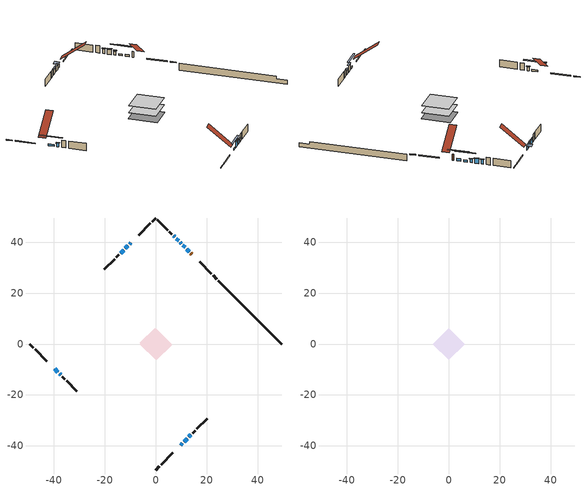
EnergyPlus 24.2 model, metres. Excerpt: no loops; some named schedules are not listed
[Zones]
conditioned space
 floor adiabatic (AdiabaticFloorConstruction): -6.21,0 0,6.21 6.21,0 0,-6.21 z0.92
 floor foundation (Slab1 construction): -6.22,0.42 -0.42,6.22 6.22,-0.42 0.42,-6.22 z-1.4
 wall outside (RimJoist1 construction): 0,-49.5 1.42,-48.08 / -49.5,0 -48.08,-1.42 / 0,49.5 -1.42,48.08 / 23.98,25.53 22.55,26.95 z0.92:1.22
 wall outside (RimJoist2 construction): 2.08,-47.43 6.75,-42.76 / -47.43,-2.08 -42.76,-6.75 / -2.08,47.43 -6.75,42.76 / 21.9,27.61 17.23,32.28 z0.92:1.22
 wall outside (AdiabaticWallConstruction 1): 14.18,35.33 13.84,35.66 z0.92:2.95
 wall outside (AdiabaticWallConstruction): -9.8,39.71 -10.3,39.2 z0.92:2.09; 13.19,36.32 12.22,37.29 z0.92:1.68; 11.56,37.94 10.7,38.81 / 9.8,-39.71 10.44,-39.06 / -39.71,-9.8 -38.41,-11.09 z0.92:1.53; -10.96,38.55 -11.93,37.58 / -12.58,36.92 -13.84,35.66 z0.92:2.52; 10.04,39.46 9.61,39.89 / -37.76,-11.75 -37.33,-12.18 z0.92:2.14; 8.95,40.55 8.09,41.41 z0.92:2.5; 7.44,42.07 7,42.5 z0.92:2.45; 11.1,-38.4 12.32,-37.18 z0.92:3; 12.98,-36.53 13.84,-35.66 z0.92:2.29
 wall outside (Wall1 construction): 14.5,-35.01 15.46,-34.05 / -36.67,-12.84 -35.71,-13.79 / -14.5,35.01 -15.45,34.05 / 6.35,43.16 5.39,44.11 z0.92:3.36
 wall outside (Wall2 construction): 16.11,-33.39 20.19,-29.32 / -35.06,-14.45 -30.98,-18.53 / -16.11,33.4 -20.19,29.32 / 4.73,44.77 0.66,48.85 z0.92:3.36
 wall foundation (FoundationWall1 construction): 24.63,24.87,-1.4 24.63,24.87,0.92 47.02,2.49,0.92 47.02,2.49,-0.06 49.5,0,-0.06 49.5,0,-1.4
 window (WindowConstruction 8): -9.8,39.71 -10.3,39.21 z0.92:2.09
 window (WindowConstruction 9): 13.19,36.32 12.22,37.29 z0.92:1.68
 window (WindowConstruction 10): 11.56,37.94 10.7,38.81 z0.92:1.53
 window (WindowConstruction 11): 9.8,-39.71 10.44,-39.06 z0.92:1.53
 window (WindowConstruction 12): -39.71,-9.8 -38.41,-11.09 z0.92:1.53
 window (WindowConstruction): -10.96,38.55 -11.93,37.58 z0.92:2.52
 window (WindowConstruction 1): -12.58,36.92 -13.84,35.67 z0.92:2.52
 window (WindowConstruction 2): 10.04,39.46 9.61,39.89 z0.92:2.14
 window (WindowConstruction 3): 8.95,40.55 8.09,41.41 z0.92:2.5
 window (WindowConstruction 4): 7.44,42.07 7,42.5 z0.92:2.44
 window (WindowConstruction 5): 11.1,-38.4 12.32,-37.18 z0.92:3
 window (WindowConstruction 6): 12.98,-36.52 13.84,-35.66 z0.92:2.29
 window (WindowConstruction 7): -37.76,-11.75 -37.33,-12.18 z0.92:2.14
 door (Door): 14.18,35.33 13.84,35.66 z0.92:2.95
 ceiling adiabatic (AdiabaticFloorConstruction): 0,-6.21 6.21,0 0,6.21 -6.21,0 z0.92
attic - vented
 floor to conditioned space (Floor1 construction Reversed): -6.2,0 0,6.2 6.2,0 0,-6.2 z3.36
 roof outside (Roof1 construction): 9.14,-40.36,3.36 3.59,-34.82,9.24 1.86,-36.55,9.24 7.41,-42.1,3.36; -40.36,-9.14,3.36 -34.82,-3.59,9.24 -36.55,-1.86,9.24 -42.1,-7.41,3.36; -9.14,40.36,3.36 -3.59,34.82,9.24 -1.86,36.55,9.24 -7.41,42.1,3.36; 14.83,34.67,3.36 9.29,29.12,9.24 11.02,27.39,9.24 16.57,32.94,3.36
shading: -10.62,38.88 -9.47,40.03 -10.55,41.11 -11.7,39.96 z2.55; 10.22,39.28 15.18,34.32 15.51,34.65 10.55,39.61 z4.5; 8.71,40.8 13.55,35.95 13.88,36.28 9.03,41.12 z4.35; 12.44,-37.07 7.8,-41.7 8.13,-42.03 12.76,-37.39 z4.35; -36.42,-13.08 -41.7,-7.8 -42.03,-8.13 -36.75,-13.41 z4.35; -12.14,37.37 -10.74,38.76 -10.96,38.97 -12.35,37.58 z2.82; -14.05,35.45 -12.37,37.13 -12.58,37.34 -14.26,35.67 z2.82; 9.45,40.06 10.2,39.3 10.53,39.63 9.77,40.38 z2.37; 7.93,41.57 9.12,40.39 9.44,40.71 8.26,41.9 z2.72; 6.84,42.66 7.6,41.91 7.92,42.23 7.17,42.99 z2.67; 12.48,-37.02 10.94,-38.57 11.26,-38.89 12.81,-37.35 z3.23; 14,-35.5 12.82,-36.69 13.14,-37.01 14.33,-35.83 z2.52; -37.16,-12.34 -37.92,-11.59 -38.24,-11.91 -37.49,-12.67 z2.37
[Building]
Building 1: Terrain=Suburbs
[Site:Location]
Lennoxville_QC: Latitude {deg}=45.37; Longitude {deg}=-71.82; Time Zone {hr}=-5; Elevation {m}=181; Keep Site Location Information=Yes
[Site:GroundTemperature:Shallow]
1.13419, -1.04782, -1.22257, -0.187089, 3.96977, 8.10726, 11.6942, 13.9665, 14.1596, 12.3115, 8.81593, 4.80536
[Site:WaterMainsTemperature]
Calculation Method=Schedule; Temperature Schedule=mains temperature schedule
[Material] Roughness=Rough; Thermal Absorptance=0.9
Name | Thickness {m} | Conductivity {W/m-K} | Density {kg/m3} | Specific Heat {J/kg-K} | Solar Absorptance | Visible Absorptance
asphalt or fiberglass shingles | 0.00635 | 0.162714 | 1121.4 | 1465.45 | 0.4 | 0.4
ceiling loosefill ins | 0.254 | 0.0480833 | 16.02 | 1046.75 | 0.7 | 0.7
ceiling stud and cavity | 0.1397 | 0.11616 | 65.682 | 1177.47 | 0.7 | 0.7
concrete 4.0 in. | 0.1016 | 1.803125 | 2242.8 | 837.4 | 0.7 | 0.7
concrete 8.0 in. | 0.2032 | 1.803125 | 2242.8 | 837.4 | 0.7 | 0.7
door material | 0.04445 | 0.053851 | 512.64 | 1214.23 | 0.7 | 0.7
exterior vertical ins | 0.0486707 | 0.029427 | 32.04 | 1214.23 | 0.7 | 0.7
floor covering | 0.0127 | 0.0433444 | 54.468 | 1339.84 | 0.6 | 0.6
floor rigid ins; wall rigid ins 1 | 0.512978 | 0.029427 | 32.04 | 1214.23 | 0.7 | 0.7
floor stud and cavity | 0.1397 | 1.75129 | 37.0049 | 1207.88 | 0.7 | 0.7
furniture material conditioned space 1 | 0.1524 | 0.115458 | 640.8 | 1214.23 | 0.6 | 0.6
gypsum board | 0.0127 | 0.160291 | 801 | 837.4 | 0.6 | 0.6
gypsum board 1 | 0.0127 | 0.160291 | 801 | 837.4 | 0.7 | 0.7
osb sheathing 0.5 in. | 0.0127 | 0.115458 | 512.64 | 1214.23 | 0.7 | 0.7
osb sheathing 0.75 in. | 0.01905 | 0.115458 | 512.64 | 1214.23 | 0.7 | 0.7
osb sheathing 2.0 in. | 0.0508 | 0.115458 | 512.64 | 1214.23 | 0.7 | 0.7
rim joist rigid ins | 0.103632 | 0.029427 | 32.04 | 1214.23 | 0.7 | 0.7
rim joist stud and cavity | 0.0508 | 0.0157945 | 125.044 | 1163.47 | 0.6 | 0.6
rim joist stud and cavity 1 | 0.0508 | 0.0168263 | 125.044 | 1163.47 | 0.6 | 0.6
wall rigid ins | 0.051816 | 0.029427 | 32.04 | 1214.23 | 0.7 | 0.7
wall stud and cavity | 0.1397 | 0.208241 | 139.0536 | 1170.24 | 0.7 | 0.7
wall stud and cavity 1 | 0.1397 | 0.208789 | 139.0536 | 1170.24 | 0.7 | 0.7
wall stud and cavity 2 | 0.0889 | 0.380278 | 52.3479 | 1209.89 | 0.7 | 0.7
wall stud and cavity 3 | 0.0889 | 0.391764 | 83.0341 | 1211.67 | 0.7 | 0.7
wood siding | 0.0254 | 0.102417 | 544.68 | 1172.36 | 0.4 | 0.4
wood siding 1; wood siding 2; wood siding 3 | 0.0254 | 0.102417 | 544.68 | 1172.36 | 0.7 | 0.7
[WindowMaterial:SimpleGlazingSystem]
Name | U-Factor {W/m2-K} | Solar Heat Gain Coefficient
WindowMaterial | 3.1706 | 0.63
WindowMaterial 1 | 3.18365 | 0.64
WindowMaterial 10 | 2.76291 | 0.46
WindowMaterial 2 | 3.08543 | 0.53
WindowMaterial 3 | 3.16208 | 0.62
WindowMaterial 4 | 3.09678 | 0.54
WindowMaterial 5 | 2.97698 | 0.59
WindowMaterial 6 | 3.15526 | 0.61
WindowMaterial 7 | 2.48015 | 0.42
WindowMaterial 8 | 2.77768 | 0.53
WindowMaterial 9 | 2.76916 | 0.49
[Construction]
AdiabaticFloorConstruction: floor stud and cavity, floor rigid ins, osb sheathing 0.75 in., floor covering
AdiabaticWallConstruction: wood siding 2, wall rigid ins 1, wall stud and cavity 2, gypsum board
AdiabaticWallConstruction 1: wood siding 3, wall rigid ins 1, wall stud and cavity 2, gypsum board
Door: door material
Floor1 construction Reversed: gypsum board, ceiling stud and cavity, ceiling loosefill ins
FoundationWall1 construction: concrete 8.0 in., gypsum board 1
furniture construction conditioned space 1: furniture material conditioned space 1
PartitionWallConstruction: gypsum board, wall stud and cavity 3, gypsum board
RimJoist1 construction: wood siding 1, rim joist rigid ins, osb sheathing 2.0 in., rim joist stud and cavity
RimJoist2 construction: wood siding 1, rim joist rigid ins, osb sheathing 2.0 in., rim joist stud and cavity 1
Roof1 construction: asphalt or fiberglass shingles
Slab1 construction: concrete 4.0 in.
Wall1 construction: wood siding, wall rigid ins, osb sheathing 0.5 in., wall stud and cavity, gypsum board
Wall2 construction: wood siding, wall rigid ins, osb sheathing 0.5 in., wall stud and cavity 1, gypsum board
WindowConstruction: WindowMaterial
WindowConstruction 1: WindowMaterial 1
WindowConstruction 10: WindowMaterial 9
WindowConstruction 11; WindowConstruction 12: WindowMaterial 10
WindowConstruction 2; WindowConstruction 7: WindowMaterial 2
WindowConstruction 3: WindowMaterial 3
WindowConstruction 4: WindowMaterial 4
WindowConstruction 5: WindowMaterial 5
WindowConstruction 6: WindowMaterial 6
WindowConstruction 8: WindowMaterial 7
WindowConstruction 9: WindowMaterial 8
[Zone] Multiplier=1; Part of Total Floor Area=Yes
Name | Volume {m3}
attic - vented | 67.5277
conditioned space | 389.5
[Space]
Name | Zone | Volume {m3}
attic - vented 1 | attic - vented | 67.5277
conditioned space 1 | conditioned space | 389.5
[ZoneInfiltration:EffectiveLeakageArea]
infil attic - vented 1: Zone or Space=attic - vented 1; Schedule=Always On Discrete; Effective Air Leakage Area {cm2}=3298.71; Stack Coefficient=0.000409252; Wind Coefficient=1.36683e-05
[ZoneMixing]
whole house fan mix: Zone or Space=attic - vented; Schedule=Always On Continuous; Design Flow Rate Calculation Method=Flow/Zone; Design Flow Rate {m3/s}=0; Source Zone or Space=conditioned space
[SurfaceProperty:ExposedFoundationPerimeter]
Slab1: Exposed Perimeter Calculation Method=TotalExposedPerimeter; Total Exposed Perimeter {m}=35.175
[InternalMass] Zone or ZoneList=conditioned space; Space or SpaceList=conditioned space 1
Name | Construction | Surface Area {m2}
furniture mass conditioned space 1 | furniture construction conditioned space 1 | 61.5999
partition wall mass | PartitionWallConstruction | 154
[Lights]
interior lighting: Zone or ZoneList or Space or SpaceList=conditioned space 1; Schedule=interior lighting schedule; Design Level Calculation Method=LightingLevel; Lighting Level {W}=343.2; Return Air Fraction=0; Fraction Radiant=0.6; Fraction Visible=0.2; Fraction Replaceable=1
[People]
occupants: Zone or ZoneList or Space or SpaceList=conditioned space 1; Number of People Schedule=occupants schedule; Number of People Calculation Method=People; Number of People=3; Fraction Radiant=0.314171; Sensible Heat Fraction=0.56303; Activity Level Schedule=occupants activity schedule; Carbon Dioxide Generation Rate {m3/s-W}=0; Enable ASHRAE 55 Comfort Warnings=No; Mean Radiant Temperature Calculation Type=EnclosureAveraged
[ElectricEquipment] Zone or ZoneList or Space or SpaceList=conditioned space 1; Design Level Calculation Method=EquipmentLevel
Name | Schedule | Design Level {W} | Fraction Latent | Fraction Radiant | Fraction Lost
clothes dryer | clothes dryer schedule | 140.772 | 0.015 | 0.081 | 0.85
clothes washer | clothes washer schedule | 32.1985 | 0.03 | 0.162 | 0.7
cooking range | cooking range schedule | 215.147 | 0.08 | 0.432 | 0.2
dishwasher | dishwasher schedule | 66.8632 | 0.3 | 0.18 | 0.4
fridge | fridge schedule | 72.9452 | 0 | 0.6 | 0
mech vent bath fan 0 | mech vent bath fan 0 schedule | 50.2 | 0 | 0 | 1
mech vent bath fan 1 | mech vent bath fan 1 schedule | 50.2 | 0 | 0 | 1
mech vent house fan | mech vent house fan schedule | 12.6667 | 0 | 0 | 1
mech vent house fan cfis | mech vent house fan cfis schedule | 0 | 0 | 0 | 0
mech vent range fan 0 | mech vent range fan 0 schedule | 57 | 0 | 0 | 1
misc plug loads | misc plug loads schedule | 494.7 | 0.045 | 0.513 | 0.1
whole house fan | Always On Discrete | 0 | 0 | 0 | 1
[OtherEquipment] Zone or ZoneList or Space or SpaceList=conditioned space 1; Design Level Calculation Method=EquipmentLevel
Name | Fuel Type | Schedule | Design Level {W} | Fraction Latent | Fraction Radiant | Fraction Lost
clothes dryer 1 | Electricity | clothes dryer schedule | 0 | 0.015 | 0.081 | 0.85
cooking range 1 | Electricity | cooking range schedule | 0 | 0.08 | 0.432 | 0.2
general water use latent | None | general water use schedule | 62.594 | 1 | 0 | 0
general water use sensible | None | general water use schedule | -61.6891 | 0 | 0.6 | 0
mech vent house fan latent load | None | Always On Discrete | 0 | 1 | 0 | 0
mech vent house fan sensible load | None | Always On Discrete | 0 | 0 | 0 | 0
water heater energy adjustment1 | Electricity | Always On Discrete | 0.01 | 0 | 0 | 1
[ZoneInfiltration:DesignFlowRate] Zone or ZoneList or Space or SpaceList=conditioned space 1; Schedule=Always On Discrete; Design Flow Rate Calculation Method=Flow/Zone; Design Flow Rate {m3/s}=0
infil flow; natural vent flow; whole house fan flow
[ZoneControl:Thermostat]
conditioned space Thermostat: Zone or ZoneList=conditioned space; Control Type Schedule=conditioned space Thermostat Schedule; Control 1=conditioned space temperature setpoint; Temperature Difference Between Cutout And Setpoint {deltaC}=0
[ThermostatSetpoint:DualSetpoint]
conditioned space temperature setpoint: Heating Setpoint Temperature Schedule=heating setpoint; Cooling Setpoint Temperature Schedule=cooling setpoint
[Zone equipment]
conditioned space: electric baseboard
[Foundation:Kiva]
Foundation Kiva 1: Initial Indoor Air Temperature {C}=18; Wall Height Above Grade {m}=0.919978; Wall Depth Below Slab {m}=0.2032; Custom Block Material Name 1=exterior vertical ins; Custom Block Depth 1 {m}=2.31999; Custom Block X Position 1 {m}=0.2159; Custom Block Z Position 1 {m}=0
[Foundation:Kiva:Settings]
Soil Conductivity {W/m-K}=0.849921; Soil Density {kg/m3}=1842.3; Soil Specific Heat {J/kg-K}=418.7; Ground Solar Absorptivity=0.9; Ground Thermal Absorptivity=0.9; Ground Surface Roughness {m}=0.03; Far-Field Width {m}=40; Deep-Ground Boundary Condition=ZeroFlux; Deep-Ground Depth {m}=40; Minimum Cell Dimension {m}=0.2; Maximum Cell Growth Coefficient=3; Simulation Timestep=Timestep
[Exterior:Lights]
exterior lighting: Schedule=exterior lighting schedule; Design Level {W}=75.6
[EnergyManagementSystem:Sensor] Output:Variable or Output:Meter Index Key=conditioned space
Name | Output:Variable or Output:Meter
conditioned_space_clg_unmet_s | Zone Cooling Setpoint Not Met Time
conditioned_space_htg_unmet_s | Zone Heating Setpoint Not Met Time
fridge_tin_s; tin_s; tin_s_1 | Zone Mean Air Temperature
tout_s | Zone Outdoor Air Drybulb Temperature
win_s | Zone Air Humidity Ratio
[Schedule:Constant]
Name | Hourly Value
Always On Continuous; mech vent house fan schedule; mech vent house fan cfis schedule; Always On Discrete | 1
occupants activity schedule | 117.228
fridge schedule | 0
[Schedule:Week:Daily]
interior lighting schedule Week Rule - Jan1-Jan27: interior lighting schedule day, interior lighting schedule day, interior lighting schedule day, interior lighting schedule day, interior lighting schedule day, interior lighting schedule day, interior lighting schedule day, interior lighting schedule default day, interior lighting schedule default day, interior lighting schedule default day, interior lighting schedule default day, interior lighting schedule default day
interior lighting schedule Week Rule - Jan28-Feb3: interior lighting schedule day, interior lighting schedule day, interior lighting schedule day, interior lighting schedule day, interior lighting schedule day 1, interior lighting schedule day 1, interior lighting schedule day 1, interior lighting schedule default day, interior lighting schedule default day, interior lighting schedule default day, interior lighting schedule default day, interior lighting schedule default day
interior lighting schedule Week Rule - Feb4-Feb24: interior lighting schedule day 1, interior lighting schedule day 1, interior lighting schedule day 1, interior lighting schedule day 1, interior lighting schedule day 1, interior lighting schedule day 1, interior lighting schedule day 1, interior lighting schedule default day, interior lighting schedule default day, interior lighting schedule default day, interior lighting schedule default day, interior lighting schedule default day
interior lighting schedule Week Rule - Feb25-Mar3: interior lighting schedule day 1, interior lighting schedule day 1, interior lighting schedule day 1, interior lighting schedule day 1, interior lighting schedule day 2, interior lighting schedule day 2, interior lighting schedule day 2, interior lighting schedule default day, interior lighting schedule default day, interior lighting schedule default day, interior lighting schedule default day, interior lighting schedule default day
interior lighting schedule Week Rule - Mar4-Mar31: interior lighting schedule day 2, interior lighting schedule day 2, interior lighting schedule day 2, interior lighting schedule day 2, interior lighting schedule day 2, interior lighting schedule day 2, interior lighting schedule day 2, interior lighting schedule default day, interior lighting schedule default day, interior lighting schedule default day, interior lighting schedule default day, interior lighting schedule default day
interior lighting schedule Week Rule - Apr1-Apr28: interior lighting schedule day 3, interior lighting schedule day 3, interior lighting schedule day 3, interior lighting schedule day 3, interior lighting schedule day 3, interior lighting schedule day 3, interior lighting schedule day 3, interior lighting schedule default day, interior lighting schedule default day, interior lighting schedule default day, interior lighting schedule default day, interior lighting schedule default day
interior lighting schedule Week Rule - Apr29-May5: interior lighting schedule day 3, interior lighting schedule day 3, interior lighting schedule day 4, interior lighting schedule day 4, interior lighting schedule day 4, interior lighting schedule day 4, interior lighting schedule day 4, interior lighting schedule default day, interior lighting schedule default day, interior lighting schedule default day, interior lighting schedule default day, interior lighting schedule default day
interior lighting schedule Week Rule - May6-May26: interior lighting schedule day 4, interior lighting schedule day 4, interior lighting schedule day 4, interior lighting schedule day 4, interior lighting schedule day 4, interior lighting schedule day 4, interior lighting schedule day 4, interior lighting schedule default day, interior lighting schedule default day, interior lighting schedule default day, interior lighting schedule default day, interior lighting schedule default day
interior lighting schedule Week Rule - May27-Jun2: interior lighting schedule day 4, interior lighting schedule day 4, interior lighting schedule day 4, interior lighting schedule day 4, interior lighting schedule day 4, interior lighting schedule day 5, interior lighting schedule day 5, interior lighting schedule default day, interior lighting schedule default day, interior lighting schedule default day, interior lighting schedule default day, interior lighting schedule default day
interior lighting schedule Week Rule - Jun3-Jun30: interior lighting schedule day 5, interior lighting schedule day 5, interior lighting schedule day 5, interior lighting schedule day 5, interior lighting schedule day 5, interior lighting schedule day 5, interior lighting schedule day 5, interior lighting schedule default day, interior lighting schedule default day, interior lighting schedule default day, interior lighting schedule default day, interior lighting schedule default day
interior lighting schedule Week Rule - Jul1-Jul28: interior lighting schedule day 6, interior lighting schedule day 6, interior lighting schedule day 6, interior lighting schedule day 6, interior lighting schedule day 6, interior lighting schedule day 6, interior lighting schedule day 6, interior lighting schedule default day, interior lighting schedule default day, interior lighting schedule default day, interior lighting schedule default day, interior lighting schedule default day
interior lighting schedule Week Rule - Jul29-Aug4: interior lighting schedule day 6, interior lighting schedule day 6, interior lighting schedule day 6, interior lighting schedule day 7, interior lighting schedule day 7, interior lighting schedule day 7, interior lighting schedule day 7, interior lighting schedule default day, interior lighting schedule default day, interior lighting schedule default day, interior lighting schedule default day, interior lighting schedule default day
interior lighting schedule Week Rule - Aug5-Aug25: interior lighting schedule day 7, interior lighting schedule day 7, interior lighting schedule day 7, interior lighting schedule day 7, interior lighting schedule day 7, interior lighting schedule day 7, interior lighting schedule day 7, interior lighting schedule default day, interior lighting schedule default day, interior lighting schedule default day, interior lighting schedule default day, interior lighting schedule default day
interior lighting schedule Week Rule - Aug26-Sep1: interior lighting schedule day 7, interior lighting schedule day 7, interior lighting schedule day 7, interior lighting schedule day 7, interior lighting schedule day 7, interior lighting schedule day 7, interior lighting schedule day 8, interior lighting schedule default day, interior lighting schedule default day, interior lighting schedule default day, interior lighting schedule default day, interior lighting schedule default day
interior lighting schedule Week Rule - Sep2-Sep29: interior lighting schedule day 8, interior lighting schedule day 8, interior lighting schedule day 8, interior lighting schedule day 8, interior lighting schedule day 8, interior lighting schedule day 8, interior lighting schedule day 8, interior lighting schedule default day, interior lighting schedule default day, interior lighting schedule default day, interior lighting schedule default day, interior lighting schedule default day
interior lighting schedule Week Rule - Sep30-Oct6: interior lighting schedule day 8, interior lighting schedule day 9, interior lighting schedule day 9, interior lighting schedule day 9, interior lighting schedule day 9, interior lighting schedule day 9, interior lighting schedule day 9, interior lighting schedule default day, interior lighting schedule default day, interior lighting schedule default day, interior lighting schedule default day, interior lighting schedule default day
interior lighting schedule Week Rule - Oct7-Oct27: interior lighting schedule day 9, interior lighting schedule day 9, interior lighting schedule day 9, interior lighting schedule day 9, interior lighting schedule day 9, interior lighting schedule day 9, interior lighting schedule day 9, interior lighting schedule default day, interior lighting schedule default day, interior lighting schedule default day, interior lighting schedule default day, interior lighting schedule default day
interior lighting schedule Week Rule - Oct28-Nov3: interior lighting schedule day 9, interior lighting schedule day 9, interior lighting schedule day 9, interior lighting schedule day 9, interior lighting schedule day 10, interior lighting schedule day 10, interior lighting schedule day 10, interior lighting schedule default day, interior lighting schedule default day, interior lighting schedule default day, interior lighting schedule default day, interior lighting schedule default day
interior lighting schedule Week Rule - Nov4-Nov24: interior lighting schedule day 10, interior lighting schedule day 10, interior lighting schedule day 10, interior lighting schedule day 10, interior lighting schedule day 10, interior lighting schedule day 10, interior lighting schedule day 10, interior lighting schedule default day, interior lighting schedule default day, interior lighting schedule default day, interior lighting schedule default day, interior lighting schedule default day
interior lighting schedule Week Rule - Nov25-Dec1: interior lighting schedule day 10, interior lighting schedule day 10, interior lighting schedule day 10, interior lighting schedule day 10, interior lighting schedule day 10, interior lighting schedule day 10, interior lighting schedule day 11, interior lighting schedule default day, interior lighting schedule default day, interior lighting schedule default day, interior lighting schedule default day, interior lighting schedule default day
interior lighting schedule Week Rule - Dec2-Dec31: interior lighting schedule day 11, interior lighting schedule day 11, interior lighting schedule day 11, interior lighting schedule day 11, interior lighting schedule day 11, interior lighting schedule day 11, interior lighting schedule day 11, interior lighting schedule default day, interior lighting schedule default day, interior lighting schedule default day, interior lighting schedule default day, interior lighting schedule default day
occupants schedule Week Rule - Jan1-Dec31: occupants schedule day, occupants schedule day, occupants schedule day, occupants schedule day, occupants schedule day, occupants schedule day, occupants schedule day, occupants schedule default day, occupants schedule default day, occupants schedule default day, occupants schedule default day, occupants schedule default day
clothes dryer schedule Week Rule - Jan1-Dec31: clothes dryer schedule day, clothes dryer schedule day, clothes dryer schedule day, clothes dryer schedule day, clothes dryer schedule day, clothes dryer schedule day, clothes dryer schedule day, clothes dryer schedule default day, clothes dryer schedule default day, clothes dryer schedule default day, clothes dryer schedule default day, clothes dryer schedule default day
clothes washer schedule Week Rule - Jan1-Dec31: clothes washer schedule day, clothes washer schedule day, clothes washer schedule day, clothes washer schedule day, clothes washer schedule day, clothes washer schedule day, clothes washer schedule day, clothes washer schedule default day, clothes washer schedule default day, clothes washer schedule default day, clothes washer schedule default day, clothes washer schedule default day
cooking range schedule Week Rule - Jan1-Dec31: cooking range schedule day, cooking range schedule day, cooking range schedule day, cooking range schedule day, cooking range schedule day, cooking range schedule day, cooking range schedule day, cooking range schedule default day, cooking range schedule default day, cooking range schedule default day, cooking range schedule default day, cooking range schedule default day
dishwasher schedule Week Rule - Jan1-Dec31: dishwasher schedule day, dishwasher schedule day, dishwasher schedule day, dishwasher schedule day, dishwasher schedule day, dishwasher schedule day, dishwasher schedule day, dishwasher schedule default day, dishwasher schedule default day, dishwasher schedule default day, dishwasher schedule default day, dishwasher schedule default day
mech vent bath fan 0 schedule Week Rule - Jan1-Dec31: mech vent bath fan 0 schedule day, mech vent bath fan 0 schedule day, mech vent bath fan 0 schedule day, mech vent bath fan 0 schedule day, mech vent bath fan 0 schedule day, mech vent bath fan 0 schedule day, mech vent bath fan 0 schedule day, mech vent bath fan 0 schedule default day, mech vent bath fan 0 schedule default day, mech vent bath fan 0 schedule default day, mech vent bath fan 0 schedule default day, mech vent bath fan 0 schedule default day
mech vent bath fan 1 schedule Week Rule - Jan1-Dec31: mech vent bath fan 1 schedule day, mech vent bath fan 1 schedule day, mech vent bath fan 1 schedule day, mech vent bath fan 1 schedule day, mech vent bath fan 1 schedule day, mech vent bath fan 1 schedule day, mech vent bath fan 1 schedule day, mech vent bath fan 1 schedule default day, mech vent bath fan 1 schedule default day, mech vent bath fan 1 schedule default day, mech vent bath fan 1 schedule default day, mech vent bath fan 1 schedule default day
mech vent range fan 0 schedule Week Rule - Jan1-Dec31: mech vent range fan 0 schedule day, mech vent range fan 0 schedule day, mech vent range fan 0 schedule day, mech vent range fan 0 schedule day, mech vent range fan 0 schedule day, mech vent range fan 0 schedule day, mech vent range fan 0 schedule day, mech vent range fan 0 schedule default day, mech vent range fan 0 schedule default day, mech vent range fan 0 schedule default day, mech vent range fan 0 schedule default day, mech vent range fan 0 schedule default day
misc plug loads schedule Week Rule - Jan1-Dec31: misc plug loads schedule day, misc plug loads schedule day, misc plug loads schedule day, misc plug loads schedule day, misc plug loads schedule day, misc plug loads schedule day, misc plug loads schedule day, misc plug loads schedule default day, misc plug loads schedule default day, misc plug loads schedule default day, misc plug loads schedule default day, misc plug loads schedule default day
general water use schedule Week Rule - Jan1-Dec31: general water use schedule day, general water use schedule day, general water use schedule day, general water use schedule day, general water use schedule day, general water use schedule day, general water use schedule day, general water use schedule default day, general water use schedule default day, general water use schedule default day, general water use schedule default day, general water use schedule default day
exterior lighting schedule Week Rule - Jan1-Jan27: exterior lighting schedule day, exterior lighting schedule day, exterior lighting schedule day, exterior lighting schedule day, exterior lighting schedule day, exterior lighting schedule day, exterior lighting schedule day, exterior lighting schedule default day, exterior lighting schedule default day, exterior lighting schedule default day, exterior lighting schedule default day, exterior lighting schedule default day
exterior lighting schedule Week Rule - Jan28-Feb3: exterior lighting schedule day, exterior lighting schedule day, exterior lighting schedule day, exterior lighting schedule day, exterior lighting schedule day 1, exterior lighting schedule day 1, exterior lighting schedule day 1, exterior lighting schedule default day, exterior lighting schedule default day, exterior lighting schedule default day, exterior lighting schedule default day, exterior lighting schedule default day
exterior lighting schedule Week Rule - Feb4-Feb24: exterior lighting schedule day 1, exterior lighting schedule day 1, exterior lighting schedule day 1, exterior lighting schedule day 1, exterior lighting schedule day 1, exterior lighting schedule day 1, exterior lighting schedule day 1, exterior lighting schedule default day, exterior lighting schedule default day, exterior lighting schedule default day, exterior lighting schedule default day, exterior lighting schedule default day
exterior lighting schedule Week Rule - Feb25-Mar3: exterior lighting schedule day 1, exterior lighting schedule day 1, exterior lighting schedule day 1, exterior lighting schedule day 1, exterior lighting schedule day 2, exterior lighting schedule day 2, exterior lighting schedule day 2, exterior lighting schedule default day, exterior lighting schedule default day, exterior lighting schedule default day, exterior lighting schedule default day, exterior lighting schedule default day
exterior lighting schedule Week Rule - Mar4-Mar31: exterior lighting schedule day 2, exterior lighting schedule day 2, exterior lighting schedule day 2, exterior lighting schedule day 2, exterior lighting schedule day 2, exterior lighting schedule day 2, exterior lighting schedule day 2, exterior lighting schedule default day, exterior lighting schedule default day, exterior lighting schedule default day, exterior lighting schedule default day, exterior lighting schedule default day
exterior lighting schedule Week Rule - Apr1-Apr28: exterior lighting schedule day 3, exterior lighting schedule day 3, exterior lighting schedule day 3, exterior lighting schedule day 3, exterior lighting schedule day 3, exterior lighting schedule day 3, exterior lighting schedule day 3, exterior lighting schedule default day, exterior lighting schedule default day, exterior lighting schedule default day, exterior lighting schedule default day, exterior lighting schedule default day
exterior lighting schedule Week Rule - Apr29-May5: exterior lighting schedule day 3, exterior lighting schedule day 3, exterior lighting schedule day 4, exterior lighting schedule day 4, exterior lighting schedule day 4, exterior lighting schedule day 4, exterior lighting schedule day 4, exterior lighting schedule default day, exterior lighting schedule default day, exterior lighting schedule default day, exterior lighting schedule default day, exterior lighting schedule default day
exterior lighting schedule Week Rule - May6-May26: exterior lighting schedule day 4, exterior lighting schedule day 4, exterior lighting schedule day 4, exterior lighting schedule day 4, exterior lighting schedule day 4, exterior lighting schedule day 4, exterior lighting schedule day 4, exterior lighting schedule default day, exterior lighting schedule default day, exterior lighting schedule default day, exterior lighting schedule default day, exterior lighting schedule default day
exterior lighting schedule Week Rule - May27-Jun2: exterior lighting schedule day 4, exterior lighting schedule day 4, exterior lighting schedule day 4, exterior lighting schedule day 4, exterior lighting schedule day 4, exterior lighting schedule day 5, exterior lighting schedule day 5, exterior lighting schedule default day, exterior lighting schedule default day, exterior lighting schedule default day, exterior lighting schedule default day, exterior lighting schedule default day
exterior lighting schedule Week Rule - Jun3-Jun30: exterior lighting schedule day 5, exterior lighting schedule day 5, exterior lighting schedule day 5, exterior lighting schedule day 5, exterior lighting schedule day 5, exterior lighting schedule day 5, exterior lighting schedule day 5, exterior lighting schedule default day, exterior lighting schedule default day, exterior lighting schedule default day, exterior lighting schedule default day, exterior lighting schedule default day
exterior lighting schedule Week Rule - Jul1-Jul28: exterior lighting schedule day 6, exterior lighting schedule day 6, exterior lighting schedule day 6, exterior lighting schedule day 6, exterior lighting schedule day 6, exterior lighting schedule day 6, exterior lighting schedule day 6, exterior lighting schedule default day, exterior lighting schedule default day, exterior lighting schedule default day, exterior lighting schedule default day, exterior lighting schedule default day
exterior lighting schedule Week Rule - Jul29-Aug4: exterior lighting schedule day 6, exterior lighting schedule day 6, exterior lighting schedule day 6, exterior lighting schedule day 7, exterior lighting schedule day 7, exterior lighting schedule day 7, exterior lighting schedule day 7, exterior lighting schedule default day, exterior lighting schedule default day, exterior lighting schedule default day, exterior lighting schedule default day, exterior lighting schedule default day
exterior lighting schedule Week Rule - Aug5-Aug25: exterior lighting schedule day 7, exterior lighting schedule day 7, exterior lighting schedule day 7, exterior lighting schedule day 7, exterior lighting schedule day 7, exterior lighting schedule day 7, exterior lighting schedule day 7, exterior lighting schedule default day, exterior lighting schedule default day, exterior lighting schedule default day, exterior lighting schedule default day, exterior lighting schedule default day
exterior lighting schedule Week Rule - Aug26-Sep1: exterior lighting schedule day 7, exterior lighting schedule day 7, exterior lighting schedule day 7, exterior lighting schedule day 7, exterior lighting schedule day 7, exterior lighting schedule day 7, exterior lighting schedule day 8, exterior lighting schedule default day, exterior lighting schedule default day, exterior lighting schedule default day, exterior lighting schedule default day, exterior lighting schedule default day
[Schedule:Year]
interior lighting schedule: interior lighting schedule Week Rule - Jan1-Jan27, 1, 1, 1, 27, interior lighting schedule Week Rule - Jan28-Feb3, 1, 28, 2, 3, interior lighting schedule Week Rule - Feb4-Feb24, 2, 4, 2, 24, interior lighting schedule Week Rule - Feb25-Mar3, 2, 25, 3, 3, interior lighting schedule Week Rule - Mar4-Mar31, 3, 4, 3, 31, interior lighting schedule Week Rule - Apr1-Apr28, 4, 1, 4, 28, interior lighting schedule Week Rule - Apr29-May5, 4, 29, 5, 5, interior lighting schedule Week Rule - May6-May26, 5, 6, 5, 26, interior lighting schedule Week Rule - May27-Jun2, 5, 27, 6, 2, interior lighting schedule Week Rule - Jun3-Jun30, 6, 3, 6, 30, interior lighting schedule Week Rule - Jul1-Jul28, 7, 1, 7, 28, interior lighting schedule Week Rule - Jul29-Aug4, 7, 29, 8, 4, interior lighting schedule Week Rule - Aug5-Aug25, 8, 5, 8, 25, interior lighting schedule Week Rule - Aug26-Sep1, 8, 26, 9, 1, interior lighting schedule Week Rule - Sep2-Sep29, 9, 2, 9, 29, interior lighting schedule Week Rule - Sep30-Oct6, 9, 30, 10, 6, interior lighting schedule Week Rule - Oct7-Oct27, 10, 7, 10, 27, interior lighting schedule Week Rule - Oct28-Nov3, 10, 28, 11, 3, interior lighting schedule Week Rule - Nov4-Nov24, 11, 4, 11, 24, interior lighting schedule Week Rule - Nov25-Dec1, 11, 25, 12, 1, interior lighting schedule Week Rule - Dec2-Dec31, 12, 2, 12, 31
occupants schedule: occupants schedule Week Rule - Jan1-Dec31, 1, 1, 12, 31
clothes dryer schedule: clothes dryer schedule Week Rule - Jan1-Dec31, 1, 1, 12, 31
clothes washer schedule: clothes washer schedule Week Rule - Jan1-Dec31, 1, 1, 12, 31
cooking range schedule: cooking range schedule Week Rule - Jan1-Dec31, 1, 1, 12, 31
dishwasher schedule: dishwasher schedule Week Rule - Jan1-Dec31, 1, 1, 12, 31
mech vent bath fan 0 schedule: mech vent bath fan 0 schedule Week Rule - Jan1-Dec31, 1, 1, 12, 31
mech vent bath fan 1 schedule: mech vent bath fan 1 schedule Week Rule - Jan1-Dec31, 1, 1, 12, 31
mech vent range fan 0 schedule: mech vent range fan 0 schedule Week Rule - Jan1-Dec31, 1, 1, 12, 31
misc plug loads schedule: misc plug loads schedule Week Rule - Jan1-Dec31, 1, 1, 12, 31
general water use schedule: general water use schedule Week Rule - Jan1-Dec31, 1, 1, 12, 31
exterior lighting schedule: exterior lighting schedule Week Rule - Jan1-Jan27, 1, 1, 1, 27, exterior lighting schedule Week Rule - Jan28-Feb3, 1, 28, 2, 3, exterior lighting schedule Week Rule - Feb4-Feb24, 2, 4, 2, 24, exterior lighting schedule Week Rule - Feb25-Mar3, 2, 25, 3, 3, exterior lighting schedule Week Rule - Mar4-Mar31, 3, 4, 3, 31, exterior lighting schedule Week Rule - Apr1-Apr28, 4, 1, 4, 28, exterior lighting schedule Week Rule - Apr29-May5, 4, 29, 5, 5, exterior lighting schedule Week Rule - May6-May26, 5, 6, 5, 26, exterior lighting schedule Week Rule - May27-Jun2, 5, 27, 6, 2, exterior lighting schedule Week Rule - Jun3-Jun30, 6, 3, 6, 30, exterior lighting schedule Week Rule - Jul1-Jul28, 7, 1, 7, 28, exterior lighting schedule Week Rule - Jul29-Aug4, 7, 29, 8, 4, exterior lighting schedule Week Rule - Aug5-Aug25, 8, 5, 8, 25, exterior lighting schedule Week Rule - Aug26-Sep1, 8, 26, 9, 1, exterior lighting schedule Week Rule - Sep2-Sep29, 9, 2, 9, 29, exterior lighting schedule Week Rule - Sep30-Oct6, 9, 30, 10, 6, exterior lighting schedule Week Rule - Oct7-Oct27, 10, 7, 10, 27, exterior lighting schedule Week Rule - Oct28-Nov3, 10, 28, 11, 3, exterior lighting schedule Week Rule - Nov4-Nov24, 11, 4, 11, 24, exterior lighting schedule Week Rule - Nov25-Dec1, 11, 25, 12, 1, exterior lighting schedule Week Rule - Dec2-Dec31, 12, 2, 12, 31
[Schedule:Compact]
conditioned space Thermostat Schedule: Through: 12/31, For: AllDays, Until: 24:00, 4
mains temperature schedule: Through: 01/01, For: AllDays, Until: 24:00, 5.95333, Through: 01/02, For: AllDays, Until: 24:00, 5.88111, Through: 01/03, For: AllDays, Until: 24:00, 5.81, Through: 01/04, For: AllDays, Until: 24:00, 5.74, Through: 01/05, For: AllDays, Until: 24:00, 5.67111, Through: 01/06, For: AllDays, Until: 24:00, 5.60333, Through: 01/07, For: AllDays, Until: 24:00, 5.53667, Through: 01/08, For: AllDays, Until: 24:00, 5.47111, Through: 01/09, For: AllDays, Until: 24:00, 5.40722, Through: 01/10, For: AllDays, Until: 24:00, 5.34444, Through: 01/11, For: AllDays, Until: 24:00, 5.28278, Through: 01/12, For: AllDays, Until: 24:00, 5.22278, Through: 01/13, For: AllDays, Until: 24:00, 5.16333, Through: 01/14, For: AllDays, Until: 24:00, 5.10611, Through: 01/15, For: AllDays, Until: 24:00, 5.04944, Through: 01/16, For: AllDays, Until: 24:00, 4.995, Through: 01/17, For: AllDays, Until: 24:00, 4.94111, Through: 01/18, For: AllDays, Until: 24:00, 4.88889, Through: 01/19, For: AllDays, Until: 24:00, 4.83833, Through: 01/20, For: AllDays, Until: 24:00, 4.78889, Through: 01/21, For: AllDays, Until: 24:00, 4.74111, Through: 01/22, For: AllDays, Until: 24:00, 4.69444, Through: 01/23, For: AllDays, Until: 24:00, 4.64944, Through: 01/24, For: AllDays, Until: 24:00, 4.60611, Through: 01/25, For: AllDays, Until: 24:00, 4.56389, Through: 01/26, For: AllDays, Until: 24:00, 4.52333, Through: 01/27, For: AllDays, Until: 24:00, 4.48444, Through: 01/28, For: AllDays, Until: 24:00, 4.44722, Through: 01/29, For: AllDays, Until: 24:00, 4.41111, Through: 01/30, For: AllDays, Until: 24:00, 4.37667, Through: 01/31, For: AllDays, Until: 24:00, 4.34389, Through: 02/01, For: AllDays, Until: 24:00, 4.31278, Through: 02/02, For: AllDays, Until: 24:00, 4.28278, Through: 02/03, For: AllDays, Until: 24:00, 4.255, Through: 02/04, For: AllDays, Until: 24:00, 4.22833, Through: 02/05, For: AllDays, Until: 24:00, 4.20333, Through: 02/06, For: AllDays, Until: 24:00, 4.18, Through: 02/07, For: AllDays, Until: 24:00, 4.15833, Through: 02/08, For: AllDays, Until: 24:00, 4.13833, Through: 02/09, For: AllDays, Until: 24:00, 4.12, Through: 02/10, For: AllDays, Until: 24:00, 4.10333, Through: 02/11, For: AllDays, Until: 24:00, 4.08833, Through: 02/12, For: AllDays, Until: 24:00, 4.07444, Through: 02/13, For: AllDays, Until: 24:00, 4.06278, Through: 02/14, For: AllDays, Until: 24:00, 4.05278, Through: 02/15, For: AllDays, Until: 24:00, 4.04389, Through: 02/16, For: AllDays, Until: 24:00, 4.03722, Through: 02/17, For: AllDays, Until: 24:00, 4.03167, Through: 02/18, For: AllDays, Until: 24:00, 4.02833, Through: 02/19, For: AllDays, Until: 24:00, 4.02667, Through: 02/20, For: AllDays, Until: 24:00, 4.02611, Through: 02/21, For: AllDays, Until: 24:00, 4.02778, Through: 02/22, For: AllDays, Until: 24:00, 4.03056, Through: 02/23, For: AllDays, Until: 24:00, 4.03556, Through: 02/24, For: AllDays, Until: 24:00, 4.04167, Through: 02/25, For: AllDays, Until: 24:00, 4.05, Through: 02/26, For: AllDays, Until: 24:00, 4.05944, Through: 02/27, For: AllDays, Until: 24:00, 4.07111, Through: 02/28, For: AllDays, Until: 24:00, 4.08389, Through: 03/01, For: AllDays, Until: 24:00, 4.09833, Through: 03/02, For: AllDays, Until: 24:00, 4.115, Through: 03/03, For: AllDays, Until: 24:00, 4.13278, Through: 03/04, For: AllDays, Until: 24:00, 4.15222, Through: 03/05, For: AllDays, Until: 24:00, 4.17333, Through: 03/06, For: AllDays, Until: 24:00, 4.19611, Through: 03/07, For: AllDays, Until: 24:00, 4.22056, Through: 03/08, For: AllDays, Until: 24:00, 4.24667, Through: 03/09, For: AllDays, Until: 24:00, 4.27444, Through: 03/10, For: AllDays, Until: 24:00, 4.30389, Through: 03/11, For: AllDays, Until: 24:00, 4.33444, Through: 03/12, For: AllDays, Until: 24:00, 4.36667, Through: 03/13, For: AllDays, Until: 24:00, 4.40056, Through: 03/14, For: AllDays, Until: 24:00, 4.43611, Through: 03/15, For: AllDays, Until: 24:00, 4.47333, Through: 03/16, For: AllDays, Until: 24:00, 4.51167, Through: 03/17, For: AllDays, Until: 24:00, 4.55167, Through: 03/18, For: AllDays, Until: 24:00, 4.59333, Through: 03/19, For: AllDays, Until: 24:00, 4.63667, Through: 03/20, For: AllDays, Until: 24:00, 4.68111, Through: 03/21, For: AllDays, Until: 24:00, 4.72722, Through: 03/22, For: AllDays, Until: 24:00, 4.77444, Through: 03/23, For: AllDays, Until: 24:00, 4.82333, Through: 03/24, For: AllDays, Until: 24:00, 4.87389, Through: 03/25, For: AllDays, Until: 24:00, 4.92556, Through: 03/26, For: AllDays, Until: 24:00, 4.97889, Through: 03/27, For: AllDays, Until: 24:00, 5.03333, Through: 03/28, For: AllDays, Until: 24:00, 5.08889, Through: 03/29, For: AllDays, Until: 24:00, 5.14611, Through: 03/30, For: AllDays, Until: 24:00, 5.205, Through: 03/31, For: AllDays, Until: 24:00, 5.26444, Through: 04/01, For: AllDays, Until: 24:00, 5.32611, Through: 04/02, For: AllDays, Until: 24:00, 5.38833, Through: 04/03, For: AllDays, Until: 24:00, 5.45222, Through: 04/04, For: AllDays, Until: 24:00, 5.51722, Through: 04/05, For: AllDays, Until: 24:00, 5.58333, Through: 04/06, For: AllDays, Until: 24:00, 5.65056, Through: 04/07, For: AllDays, Until: 24:00, 5.71889, Through: 04/08, For: AllDays, Until: 24:00, 5.78889, Through: 04/09, For: AllDays, Until: 24:00, 5.85944, Through: 04/10, For: AllDays, Until: 24:00, 5.93167, Through: 04/11, For: AllDays, Until: 24:00, 6.00444, Through: 04/12, For: AllDays, Until: 24:00, 6.07889, Through: 04/13, For: AllDays, Until: 24:00, 6.15389, Through: 04/14, For: AllDays, Until: 24:00, 6.23056, Through: 04/15, For: AllDays, Until: 24:00, 6.30778, Through: 04/16, For: AllDays, Until: 24:00, 6.38556, Through: 04/17, For: AllDays, Until: 24:00, 6.465, Through: 04/18, For: AllDays, Until: 24:00, 6.545, Through: 04/19, For: AllDays, Until: 24:00, 6.62611, Through: 04/20, For: AllDays, Until: 24:00, 6.70833, Through: 04/21, For: AllDays, Until: 24:00, 6.79111, Through: 04/22, For: AllDays, Until: 24:00, 6.87444, Through: 04/23, For: AllDays, Until: 24:00, 6.95889, Through: 04/24, For: AllDays, Until: 24:00, 7.04444, Through: 04/25, For: AllDays, Until: 24:00, 7.13056, Through: 04/26, For: AllDays, Until: 24:00, 7.21722, Through: 04/27, For: AllDays, Until: 24:00, 7.30444, Through: 04/28, For: AllDays, Until: 24:00, 7.39278, Through: 04/29, For: AllDays, Until: 24:00, 7.48167, Through: 04/30, For: AllDays, Until: 24:00, 7.57111, Through: 05/01, For: AllDays, Until: 24:00, 7.66111, Through: 05/02, For: AllDays, Until: 24:00, 7.75222, Through: 05/03, For: AllDays, Until: 24:00, 7.84333, Through: 05/04, For: AllDays, Until: 24:00, 7.935, Through: 05/05, For: AllDays, Until: 24:00, 8.02722, Through: 05/06, For: AllDays, Until: 24:00, 8.12, Through: 05/07, For: AllDays, Until: 24:00, 8.21333, Through: 05/08, For: AllDays, Until: 24:00, 8.30667, Through: 05/09, For: AllDays, Until: 24:00, 8.40111, Through: 05/10, For: AllDays, Until: 24:00, 8.49556, Through: 05/11, For: AllDays, Until: 24:00, 8.59, Through: 05/12, For: AllDays, Until: 24:00, 8.685, Through: 05/13, For: AllDays, Until: 24:00, 8.78056, Through: 05/14, For: AllDays, Until: 24:00, 8.87611, Through: 05/15, For: AllDays, Until: 24:00, 8.97167, Through: 05/16, For: AllDays, Until: 24:00, 9.06778, Through: 05/17, For: AllDays, Until: 24:00, 9.16389, Through: 05/18, For: AllDays, Until: 24:00, 9.26056, Through: 05/19, For: AllDays, Until: 24:00, 9.35667, Through: 05/20, For: AllDays, Until: 24:00, 9.45333, Through: 05/21, For: AllDays, Until: 24:00, 9.55, Through: 05/22, For: AllDays, Until: 24:00, 9.64667, Through: 05/23, For: AllDays, Until: 24:00, 9.74278, Through: 05/24, For: AllDays, Until: 24:00, 9.83944, Through: 05/25, For: AllDays, Until: 24:00, 9.93611, Through: 05/26, For: AllDays, Until: 24:00, 10.0328, Through: 05/27, For: AllDays, Until: 24:00, 10.1289, Through: 05/28, For: AllDays, Until: 24:00, 10.225, Through: 05/29, For: AllDays, Until: 24:00, 10.3211, Through: 05/30, For: AllDays, Until: 24:00, 10.4167, Through: 05/31, For: AllDays, Until: 24:00, 10.5122, Through: 06/01, For: AllDays, Until: 24:00, 10.6078, Through: 06/02, For: AllDays, Until: 24:00, 10.7028, Through: 06/03, For: AllDays, Until: 24:00, 10.7972, Through: 06/04, For: AllDays, Until: 24:00, 10.8917, Through: 06/05, For: AllDays, Until: 24:00, 10.9856, Through: 06/06, For: AllDays, Until: 24:00, 11.0789, Through: 06/07, For: AllDays, Until: 24:00, 11.1722, Through: 06/08, For: AllDays, Until: 24:00, 11.265, Through: 06/09, For: AllDays, Until: 24:00, 11.3572, Through: 06/10, For: AllDays, Until: 24:00, 11.4489, Through: 06/11, For: AllDays, Until: 24:00, 11.54, Through: 06/12, For: AllDays, Until: 24:00, 11.6306, Through: 06/13, For: AllDays, Until: 24:00, 11.7206, Through: 06/14, For: AllDays, Until: 24:00, 11.81, Through: 06/15, For: AllDays, Until: 24:00, 11.8989, Through: 06/16, For: AllDays, Until: 24:00, 11.9872, Through: 06/17, For: AllDays, Until: 24:00, 12.0744, Through: 06/18, For: AllDays, Until: 24:00, 12.1611, Through: 06/19, For: AllDays, Until: 24:00, 12.2472, Through: 06/20, For: AllDays, Until: 24:00, 12.3322, Through: 06/21, For: AllDays, Until: 24:00, 12.4167, Through: 06/22, For: AllDays, Until: 24:00, 12.5, Through: 06/23, For: AllDays, Until: 24:00, 12.5828, Through: 06/24, For: AllDays, Until: 24:00, 12.6644, Through: 06/25, For: AllDays, Until: 24:00, 12.7456, Through: 06/26, For: AllDays, Until: 24:00, 12.8256, Through: 06/27, For: AllDays, Until: 24:00, 12.9044, Through: 06/28, For: AllDays, Until: 24:00, 12.9828, Through: 06/29, For: AllDays, Until: 24:00, 13.0594, Through: 06/30, For: AllDays, Until: 24:00, 13.1356, Through: 07/01, For: AllDays, Until: 24:00, 13.2106, Through: 07/02, For: AllDays, Until: 24:00, 13.285, Through: 07/03, For: AllDays, Until: 24:00, 13.3578, Through: 07/04, For: AllDays, Until: 24:00, 13.4294, Through: 07/05, For: AllDays, Until: 24:00, 13.5, Through: 07/06, For: AllDays, Until: 24:00, 13.57, Through: 07/07, For: AllDays, Until: 24:00, 13.6383, Through: 07/08, For: AllDays, Until: 24:00, 13.7056, Through: 07/09, For: AllDays, Until: 24:00, 13.7711, Through: 07/10, For: AllDays, Until: 24:00, 13.8361, Through: 07/11, For: AllDays, Until: 24:00, 13.8994, Through: 07/12, For: AllDays, Until: 24:00, 13.9617, Through: 07/13, For: AllDays, Until: 24:00, 14.0228, Through: 07/14, For: AllDays, Until: 24:00, 14.0828, Through: 07/15, For: AllDays, Until: 24:00, 14.1411, Through: 07/16, For: AllDays, Until: 24:00, 14.1978, Through: 07/17, For: AllDays, Until: 24:00, 14.2539, Through: 07/18, For: AllDays, Until: 24:00, 14.3078, Through: 07/19, For: AllDays, Until: 24:00, 14.3611, Through: 07/20, For: AllDays, Until: 24:00, 14.4122, Through: 07/21, For: AllDays, Until: 24:00, 14.4628, Through: 07/22, For: AllDays, Until: 24:00, 14.5111, Through: 07/23, For: AllDays, Until: 24:00, 14.5583, Through: 07/24, For: AllDays, Until: 24:00, 14.6044, Through: 07/25, For: AllDays, Until: 24:00, 14.6489, Through: 07/26, For: AllDays, Until: 24:00, 14.6917, Through: 07/27, For: AllDays, Until: 24:00, 14.7328, Through: 07/28, For: AllDays, Until: 24:00, 14.7728, Through: 07/29, For: AllDays, Until: 24:00, 14.8111, Through: 07/30, For: AllDays, Until: 24:00, 14.8478, Through: 07/31, For: AllDays, Until: 24:00, 14.8833, Through: 08/01, For: AllDays, Until: 24:00, 14.9167, Through: 08/02, For: AllDays, Until: 24:00, 14.9489, Through: 08/03, For: AllDays, Until: 24:00, 14.9794, Through: 08/04, For: AllDays, Until: 24:00, 15.0083, Through: 08/05, For: AllDays, Until: 24:00, 15.0361, Through: 08/06, For: AllDays, Until: 24:00, 15.0617, Through: 08/07, For: AllDays, Until: 24:00, 15.0856, Through: 08/08, For: AllDays, Until: 24:00, 15.1083, Through: 08/09, For: AllDays, Until: 24:00, 15.1294, Through: 08/10, For: AllDays, Until: 24:00, 15.1489, Through: 08/11, For: AllDays, Until: 24:00, 15.1661, Through: 08/12, For: AllDays, Until: 24:00, 15.1822, Through: 08/13, For: AllDays, Until: 24:00, 15.1967, Through: 08/14, For: AllDays, Until: 24:00, 15.2094, Through: 08/15, For: AllDays, Until: 24:00, 15.2206, Through: 08/16, For: AllDays, Until: 24:00, 15.23, Through: 08/17, For: AllDays, Until: 24:00, 15.2378, Through: 08/18, For: AllDays, Until: 24:00, 15.2444, Through: 08/19, For: AllDays, Until: 24:00, 15.2489, Through: 08/20, For: AllDays, Until: 24:00, 15.2517, Through: 08/21, For: AllDays, Until: 24:00, 15.2528, Through: 08/22, For: AllDays, Until: 24:00, 15.2522, Through: 08/23, For: AllDays, Until: 24:00, 15.25, Through: 08/24, For: AllDays, Until: 24:00, 15.2461, Through: 08/25, For: AllDays, Until: 24:00, 15.2406, Through: 08/26, For: AllDays, Until: 24:00, 15.2333, Through: 08/27, For: AllDays, Until: 24:00, 15.225, Through: 08/28, For: AllDays, Until: 24:00, 15.2144, Through: 08/29, For: AllDays, Until: 24:00, 15.2022, Through: 08/30, For: AllDays, Until: 24:00, 15.1883, Through: 08/31, For: AllDays, Until: 24:00, 15.1733, Through: 09/01, For: AllDays, Until: 24:00, 15.1561, Through: 09/02, For: AllDays, Until: 24:00, 15.1372, Through: 09/03, For: AllDays, Until: 24:00, 15.1172, Through: 09/04, For: AllDays, Until: 24:00, 15.095, Through: 09/05, For: AllDays, Until: 24:00, 15.0717, Through: 09/06, For: AllDays, Until: 24:00, 15.0467, Through: 09/07, For: AllDays, Until: 24:00, 15.02, Through: 09/08, For: AllDays, Until: 24:00, 14.9917, Through: 09/09, For: AllDays, Until: 24:00, 14.9617, Through: 09/10, For: AllDays, Until: 24:00, 14.93, Through: 09/11, For: AllDays, Until: 24:00, 14.8972, Through: 09/12, For: AllDays, Until: 24:00, 14.8622, Through: 09/13, For: AllDays, Until: 24:00, 14.8261, Through: 09/14, For: AllDays, Until: 24:00, 14.7889, Through: 09/15, For: AllDays, Until: 24:00, 14.7494, Through: 09/16, For: AllDays, Until: 24:00, 14.7089, Through: 09/17, For: AllDays, Until: 24:00, 14.6667, Through: 09/18, For: AllDays, Until: 24:00, 14.6228, Through: 09/19, For: AllDays, Until: 24:00, 14.5778, Through: 09/20, For: AllDays, Until: 24:00, 14.5311, Through: 09/21, For: AllDays, Until: 24:00, 14.4828, Through: 09/22, For: AllDays, Until: 24:00, 14.4333, Through: 09/23, For: AllDays, Until: 24:00, 14.3822, Through: 09/24, For: AllDays, Until: 24:00, 14.33, Through: 09/25, For: AllDays, Until: 24:00, 14.2761, Through: 09/26, For: AllDays, Until: 24:00, 14.2211, Through: 09/27, For: AllDays, Until: 24:00, 14.1644, Through: 09/28, For: AllDays, Until: 24:00, 14.1067, Through: 09/29, For: AllDays, Until: 24:00, 14.0472, Through: 09/30, For: AllDays, Until: 24:00, 13.9872, Through: 10/01, For: AllDays, Until: 24:00, 13.9256, Through: 10/02, For: AllDays, Until: 24:00, 13.8622, Through: 10/03, For: AllDays, Until: 24:00, 13.7978, Through: 10/04, For: AllDays, Until: 24:00, 13.7328, Through: 10/05, For: AllDays, Until: 24:00, 13.6656, Through: 10/06, For: AllDays, Until: 24:00, 13.5978, Through: 10/07, For: AllDays, Until: 24:00, 13.5289, Through: 10/08, For: AllDays, Until: 24:00, 13.4589, Through: 10/09, For: AllDays, Until: 24:00, 13.3872, Through: 10/10, For: AllDays, Until: 24:00, 13.315, Through: 10/11, For: AllDays, Until: 24:00, 13.2411, Through: 10/12, For: AllDays, Until: 24:00, 13.1667, Through: 10/13, For: AllDays, Until: 24:00, 13.0911, Through: 10/14, For: AllDays, Until: 24:00, 13.0144, Through: 10/15, For: AllDays, Until: 24:00, 12.9367, Through: 10/16, For: AllDays, Until: 24:00, 12.8578, Through: 10/17, For: AllDays, Until: 24:00, 12.7783, Through: 10/18, For: AllDays, Until: 24:00, 12.6978, Through: 10/19, For: AllDays, Until: 24:00, 12.6161, Through: 10/20, For: AllDays, Until: 24:00, 12.5339, Through: 10/21, For: AllDays, Until: 24:00, 12.4506, Through: 10/22, For: AllDays, Until: 24:00, 12.3667, Through: 10/23, For: AllDays, Until: 24:00, 12.2817, Through: 10/24, For: AllDays, Until: 24:00, 12.1961, Through: 10/25, For: AllDays, Until: 24:00, 12.11, Through: 10/26, For: AllDays, Until: 24:00, 12.0228, Through: 10/27, For: AllDays, Until: 24:00, 11.935, Through: 10/28, For: AllDays, Until: 24:00, 11.8467, Through: 10/29, For: AllDays, Until: 24:00, 11.7572, Through: 10/30, For: AllDays, Until: 24:00, 11.6678, Through: 10/31, For: AllDays, Until: 24:00, 11.5772, Through: 11/01, For: AllDays, Until: 24:00, 11.4861, Through: 11/02, For: AllDays, Until: 24:00, 11.395, Through: 11/03, For: AllDays, Until: 24:00, 11.3028, Through: 11/04, For: AllDays, Until: 24:00, 11.2106, Through: 11/05, For: AllDays, Until: 24:00, 11.1172, Through: 11/06, For: AllDays, Until: 24:00, 11.0239, Through: 11/07, For: AllDays, Until: 24:00, 10.93, Through: 11/08, For: AllDays, Until: 24:00, 10.8361, Through: 11/09, For: AllDays, Until: 24:00, 10.7417, Through: 11/10, For: AllDays, Until: 24:00, 10.6467, Through: 11/11, For: AllDays, Until: 24:00, 10.5511, Through: 11/12, For: AllDays, Until: 24:00, 10.4561, Through: 11/13, For: AllDays, Until: 24:00, 10.36, Through: 11/14, For: AllDays, Until: 24:00, 10.2644, Through: 11/15, For: AllDays, Until: 24:00, 10.1683, Through: 11/16, For: AllDays, Until: 24:00, 10.0722, Through: 11/17, For: AllDays, Until: 24:00, 9.97556, Through: 11/18, For: AllDays, Until: 24:00, 9.87889, Through: 11/19, For: AllDays, Until: 24:00, 9.78278, Through: 11/20, For: AllDays, Until: 24:00, 9.68611, Through: 11/21, For: AllDays, Until: 24:00, 9.58944, Through: 11/22, For: AllDays, Until: 24:00, 9.49278, Through: 11/23, For: AllDays, Until: 24:00, 9.39611, Through: 11/24, For: AllDays, Until: 24:00, 9.3, Through: 11/25, For: AllDays, Until: 24:00, 9.20333, Through: 11/26, For: AllDays, Until: 24:00, 9.10722, Through: 11/27, For: AllDays, Until: 24:00, 9.01111, Through: 11/28, For: AllDays, Until: 24:00, 8.915, Through: 11/29, For: AllDays, Until: 24:00, 8.81944, Through: 11/30, For: AllDays, Until: 24:00, 8.72389, Through: 12/01, For: AllDays, Until: 24:00, 8.62889, Through: 12/02, For: AllDays, Until: 24:00, 8.53389, Through: 12/03, For: AllDays, Until: 24:00, 8.43944, Through: 12/04, For: AllDays, Until: 24:00, 8.34556, Through: 12/05, For: AllDays, Until: 24:00, 8.25167, Through: 12/06, For: AllDays, Until: 24:00, 8.15833, Through: 12/07, For: AllDays, Until: 24:00, 8.065, Through: 12/08, For: AllDays, Until: 24:00, 7.97278, Through: 12/09, For: AllDays, Until: 24:00, 7.88056, Through: 12/10, For: AllDays, Until: 24:00, 7.78944, Through: 12/11, For: AllDays, Until: 24:00, 7.69833, Through: 12/12, For: AllDays, Until: 24:00, 7.60778, Through: 12/13, For: AllDays, Until: 24:00, 7.51833, Through: 12/14, For: AllDays, Until: 24:00, 7.42889, Through: 12/15, For: AllDays, Until: 24:00, 7.34056, Through: 12/16, For: AllDays, Until: 24:00, 7.25278, Through: 12/17, For: AllDays, Until: 24:00, 7.16556, Through: 12/18, For: AllDays, Until: 24:00, 7.07944, Through: 12/19, For: AllDays, Until: 24:00, 6.99389, Through: 12/20, For: AllDays, Until: 24:00, 6.90889, Through: 12/21, For: AllDays, Until: 24:00, 6.825, Through: 12/22, For: AllDays, Until: 24:00, 6.74167, Through: 12/23, For: AllDays, Until: 24:00, 6.65944, Through: 12/24, For: AllDays, Until: 24:00, 6.57833, Through: 12/25, For: AllDays, Until: 24:00, 6.49778, Through: 12/26, For: AllDays, Until: 24:00, 6.41833, Through: 12/27, For: AllDays, Until: 24:00, 6.33944, Through: 12/28, For: AllDays, Until: 24:00, 6.26167, Through: 12/29, For: AllDays, Until: 24:00, 6.185, Through: 12/30, For: AllDays, Until: 24:00, 6.10944, Through: 12/31, For: AllDays, Until: 24:00, 6.035
